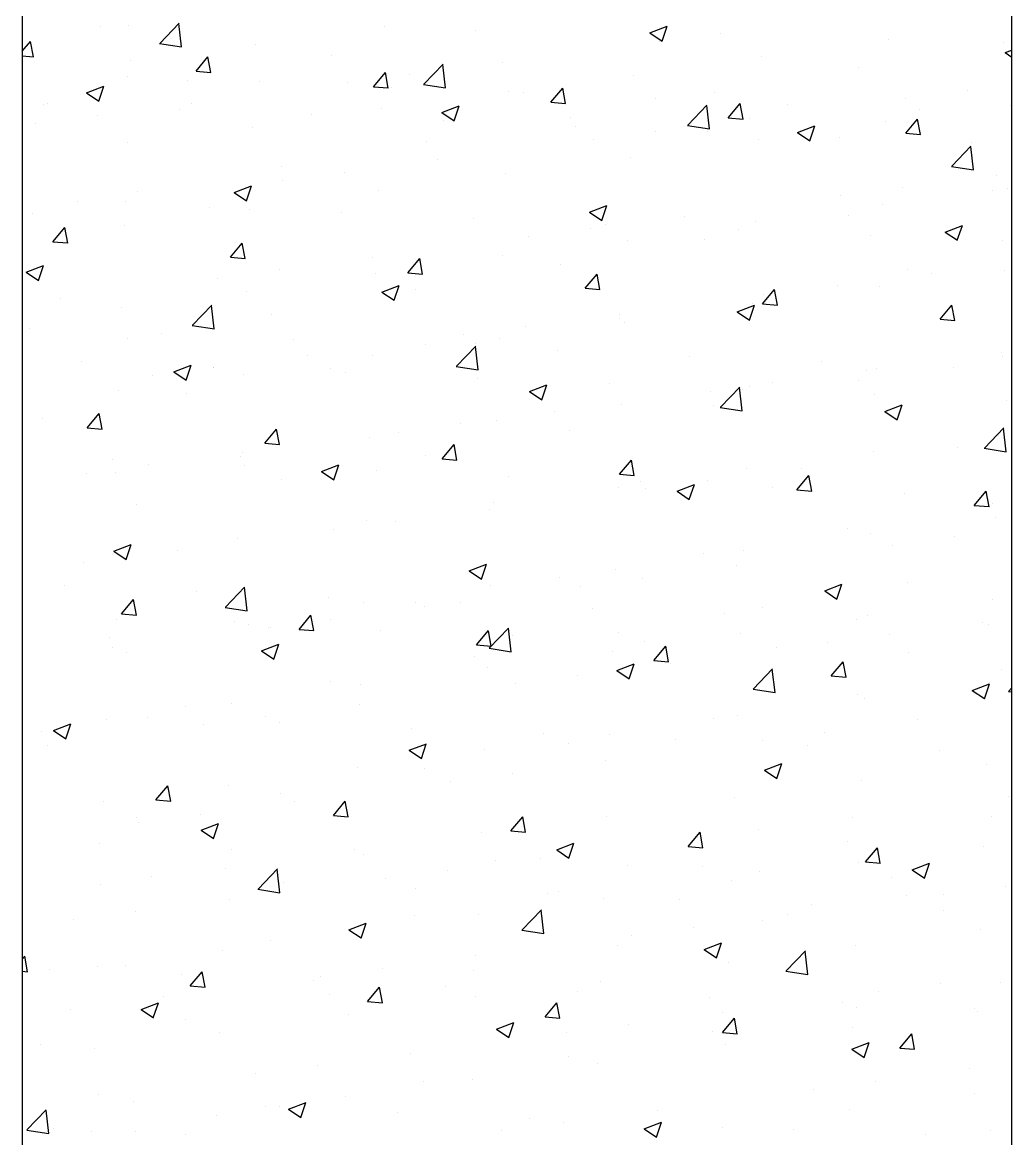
# Model space of a CAD drawing. Header units: millimetres. Extents: x 331487 to 517269, y 198509 to 399936.
# Drawn here: x 419945.7 to 420345.7, y 385836 to 386287.3 of the extents above; entities that cross this region are included whole.
import ezdxf

# ---------------------------------------------------------------- set-up
doc = ezdxf.new("R2010")
doc.units = ezdxf.units.MM
doc.header["$MEASUREMENT"] = 0
doc.layers.add('COLUMN', color=6, linetype='Continuous')

msp = doc.modelspace()

# ---------------------------------------------------------------- linework, layer by layer
at = {"layer": 'COLUMN'}
for p, q in [((419945.71, 399936.48), (419945.71, 381283.05)), ((420345.71, 381283.05), (420345.71, 399936.48))]:
    msp.add_line(p, q, dxfattribs=at)
at = {"layer": 'COLUMN', "color": 2, "linetype": 'Continuous'}
for p, q in [((419977.32, 386285.62), (419977.32, 386285.62)), ((419988.49, 386285.89), (419988.49, 386285.89)), ((420001.28, 386278.77), (420009.06, 386286.89)), ((420010.08, 386277.3), (420008.97, 386286.8)), ((420092.08, 386285.69), (420092.08, 386285.69)), ((420199.38, 386283.02), (420206.38, 386285.7)), ((420204.35, 386279.66), (420206.38, 386285.7)), ((420129.08, 386283.96), (420129.08, 386283.96)), ((420199.38, 386283.02), (420204.36, 386279.66)), ((420228.17, 386282.67), (420228.17, 386282.67)), ((419945.71, 386275.57), (419949.05, 386279.55)), ((419950.2, 386273.27), (419949.04, 386279.54)), ((420001.18, 386278.68), (420010.08, 386277.3)), ((420040.14, 386278.19), (420040.14, 386278.19)), ((420203.13, 386279.37), (420203.13, 386279.37)), ((420296, 386280.38), (420296, 386280.38)), ((420342.23, 386279), (420342.23, 386279)), ((420343.1, 386275.01), (420345.71, 386276.01)), ((419945.71, 386273.67), (419950.2, 386273.28)), ((419989.63, 386271.79), (419989.63, 386271.79)), ((420015.95, 386267.53), (420020.77, 386273.27)), ((420021.92, 386267), (420020.77, 386273.27)), ((420070.77, 386273.95), (420070.77, 386273.95)), ((420244.66, 386273.34), (420244.66, 386273.34)), ((420343.1, 386275.01), (420345.71, 386273.25)), ((420015.95, 386267.53), (420021.93, 386267)), ((420087.68, 386261.25), (420092.5, 386267)), ((420093.65, 386260.72), (420092.49, 386266.99)), ((420108, 386262.22), (420115.79, 386270.34)), ((420116.8, 386260.75), (420115.7, 386270.24)), ((420139.98, 386271.06), (420139.98, 386271.06)), ((420283.91, 386268.98), (420283.91, 386268.98)), ((419988.05, 386265.53), (419988.05, 386265.53)), ((420012.45, 386263.94), (420012.45, 386263.94)), ((420041.43, 386263.28), (420041.43, 386263.28)), ((420077.07, 386262.78), (420077.07, 386262.78)), ((420102.11, 386266.07), (420102.11, 386266.07)), ((420192.72, 386265.84), (420192.72, 386265.84)), ((419971.65, 386258.77), (419978.65, 386261.46)), ((419971.65, 386258.77), (419976.62, 386255.42)), ((419976.62, 386255.42), (419978.64, 386261.46)), ((420087.68, 386261.25), (420093.65, 386260.73)), ((420094.82, 386261.02), (420094.82, 386261.02)), ((420107.91, 386262.12), (420116.8, 386260.75)), ((420142.21, 386259.44), (420142.21, 386259.44)), ((420148.2, 386258.77), (420148.2, 386258.77)), ((420159.4, 386254.98), (420164.22, 386260.72)), ((420165.38, 386254.45), (420164.22, 386260.71)), ((420225.59, 386258.97), (420225.59, 386258.97)), ((420327.92, 386259.83), (420327.92, 386259.83)), ((419954.13, 386253.93), (419954.13, 386253.93)), ((419955.75, 386254.35), (419955.75, 386254.35)), ((420013.92, 386254.46), (420013.92, 386254.46)), ((420115.36, 386250.76), (420122.36, 386253.45)), ((420120.33, 386247.41), (420122.36, 386253.45)), ((420159.4, 386254.98), (420165.38, 386254.45)), ((420201.58, 386256.51), (420201.58, 386256.51)), ((420214.72, 386245.67), (420222.51, 386253.79)), ((420223.52, 386244.2), (420222.42, 386253.69)), ((420231.13, 386248.7), (420235.95, 386254.45)), ((420237.1, 386248.17), (420235.95, 386254.44)), ((420254.96, 386254.25), (420254.96, 386254.25)), ((420302.89, 386256.53), (420302.89, 386256.53)), ((420345.3, 386253.49), (420345.3, 386253.49)), ((419976.04, 386249.48), (419976.04, 386249.48)), ((420009.14, 386252.1), (420009.14, 386252.1)), ((420062.52, 386249.84), (420062.52, 386249.84)), ((420090.87, 386252.4), (420090.87, 386252.4)), ((420115.36, 386250.76), (420120.33, 386247.41)), ((420167.28, 386248.96), (420167.28, 386248.96)), ((420308.35, 386252), (420308.35, 386252)), ((419951.01, 386246.18), (419951.01, 386246.18)), ((420038.93, 386244.9), (420038.93, 386244.9)), ((420115.9, 386247.59), (420115.9, 386247.59)), ((420169.28, 386245.33), (420169.28, 386245.33)), ((420214.63, 386245.57), (420223.53, 386244.19)), ((420231.13, 386248.7), (420237.11, 386248.18)), ((420239.73, 386248.22), (420239.73, 386248.22)), ((420259.07, 386242.75), (420266.08, 386245.44)), ((420264.04, 386239.4), (420266.07, 386245.44)), ((420294.79, 386247.09), (420294.79, 386247.09)), ((420302.86, 386242.43), (420307.68, 386248.17)), ((420308.83, 386241.9), (420307.67, 386248.16)), ((420176.83, 386239.93), (420176.83, 386239.93)), ((420201.86, 386243.23), (420201.86, 386243.23)), ((420222.67, 386243.08), (420222.67, 386243.08)), ((420243.44, 386240.05), (420243.44, 386240.05)), ((420259.07, 386242.75), (420264.05, 386239.4)), ((420276.05, 386240.82), (420276.05, 386240.82)), ((420302.86, 386242.43), (420308.83, 386241.9)), ((419988.42, 386238.5), (419988.42, 386238.5)), ((420108.96, 386238.95), (420108.96, 386238.95)), ((420321.45, 386229.12), (420329.24, 386237.23)), ((420330.25, 386227.64), (420329.14, 386237.14)), ((420329.43, 386238.57), (420329.43, 386238.57)), ((420113.67, 386231.62), (420113.67, 386231.62)), ((420191.51, 386232.55), (420191.51, 386232.55)), ((420050.64, 386228.94), (420050.64, 386228.94)), ((420075.8, 386226.63), (420075.8, 386226.63)), ((420321.36, 386229.02), (420330.25, 386227.64)), ((420050.77, 386223.34), (420050.77, 386223.34)), ((420141, 386226.15), (420141, 386226.15)), ((420339.49, 386225.37), (420339.49, 386225.37)), ((419992.32, 386218.93), (419992.32, 386218.93)), ((420031.34, 386218.51), (420038.34, 386221.2)), ((420031.34, 386218.51), (420036.31, 386215.15)), ((420036.31, 386215.15), (420038.34, 386221.2)), ((420089.65, 386219.11), (420089.65, 386219.11)), ((420301.62, 386220.38), (420301.62, 386220.38)), ((420338.1, 386219.33), (420338.1, 386219.33)), ((420344.08, 386220.2), (420344.08, 386220.2)), ((419968.16, 386214.7), (419968.16, 386214.7)), ((419987.61, 386215.02), (419987.61, 386215.02)), ((420175.05, 386210.5), (420182.05, 386213.19)), ((420180.02, 386207.14), (420182.05, 386213.19)), ((420276.58, 386217.09), (420276.58, 386217.09)), ((420293.57, 386213.8), (420293.57, 386213.8)), ((419949.74, 386210.04), (419949.74, 386210.04)), ((420021.54, 386212.45), (420021.54, 386212.45)), ((420037.71, 386211.61), (420037.71, 386211.61)), ((420074.92, 386210.19), (420074.92, 386210.19)), ((420175.05, 386210.5), (420180.03, 386207.15)), ((420213.43, 386208.77), (420213.43, 386208.77)), ((420279.78, 386209.32), (420279.78, 386209.32)), ((419958.1, 386198.58), (419962.92, 386204.33)), ((419964.07, 386198.05), (419962.92, 386204.32)), ((419987.2, 386205.21), (419987.2, 386205.21)), ((420128.3, 386207.93), (420128.3, 386207.93)), ((420175.55, 386203.79), (420175.55, 386203.79)), ((420181.69, 386205.68), (420181.69, 386205.68)), ((420242.23, 386206.76), (420242.23, 386206.76)), ((420318.76, 386202.49), (420325.77, 386205.18)), ((420323.73, 386199.14), (420325.76, 386205.18)), ((420150.52, 386200.49), (420150.52, 386200.49)), ((420221.47, 386199.31), (420221.47, 386199.31)), ((420235.07, 386203.42), (420235.07, 386203.42)), ((420288.45, 386201.17), (420288.45, 386201.17)), ((420318.76, 386202.49), (420323.74, 386199.14)), ((419958.1, 386198.58), (419964.08, 386198.06)), ((420029.83, 386192.31), (420034.65, 386198.05)), ((420035.8, 386191.78), (420034.64, 386198.05)), ((420190.29, 386199.26), (420190.29, 386199.26)), ((420341.83, 386198.91), (420341.83, 386198.91)), ((420029.83, 386192.31), (420035.8, 386191.79)), ((420087.37, 386192.18), (420087.37, 386192.18)), ((420101.55, 386186.03), (420106.37, 386191.78)), ((420107.53, 386185.5), (420106.37, 386191.77)), ((420139.78, 386192.86), (420139.78, 386192.86)), ((419947.32, 386186.26), (419954.32, 386188.94)), ((419947.32, 386186.26), (419952.29, 386182.9)), ((419952.29, 386182.9), (419954.31, 386188.94)), ((420049.49, 386187.19), (420049.49, 386187.19)), ((420088.44, 386185.82), (420088.44, 386185.82)), ((420101.55, 386186.03), (420107.53, 386185.51)), ((420163.15, 386189.3), (420163.15, 386189.3)), ((420303.75, 386187.36), (420303.75, 386187.36)), ((420313.18, 386185.93), (420313.18, 386185.93)), ((420342.87, 386186.91), (420342.87, 386186.91)), ((420024.46, 386183.9), (420024.46, 386183.9)), ((420173.28, 386179.76), (420178.1, 386185.5)), ((420179.25, 386179.23), (420178.1, 386185.5)), ((420036.5, 386178.32), (420036.5, 386178.32)), ((420091.03, 386178.25), (420098.03, 386180.94)), ((420091.03, 386178.25), (420096, 386174.89)), ((420096, 386174.89), (420098.03, 386180.93)), ((420104.83, 386179.29), (420104.83, 386179.29)), ((420173.28, 386179.76), (420179.26, 386179.23)), ((420245, 386173.48), (420249.83, 386179.23)), ((420245.43, 386177.35), (420245.43, 386177.35)), ((420250.98, 386172.95), (420249.82, 386179.22)), ((420250.28, 386177.65), (420250.28, 386177.65)), ((420275.31, 386180.94), (420275.31, 386180.94)), ((420292.36, 386180.51), (420292.36, 386180.51)), ((419961.3, 386175.58), (419961.3, 386175.58)), ((420014.53, 386164.81), (420022.32, 386172.93)), ((420023.33, 386163.34), (420022.23, 386172.83)), ((420234.74, 386170.24), (420241.74, 386172.93)), ((420239.71, 386166.88), (420241.74, 386172.93)), ((420241.01, 386173.47), (420241.01, 386173.47)), ((420245, 386173.48), (420250.98, 386172.96)), ((420316.73, 386167.21), (420321.55, 386172.95)), ((420322.7, 386166.68), (420321.55, 386172.94)), ((419985.99, 386171.92), (419985.99, 386171.92)), ((420046.51, 386169.28), (420046.51, 386169.28)), ((420187.12, 386169.33), (420187.12, 386169.33)), ((420234.74, 386170.24), (420239.72, 386166.88)), ((419948.68, 386163.6), (419948.68, 386163.6)), ((420014.44, 386164.71), (420023.34, 386163.33)), ((420149.25, 386164.35), (420149.25, 386164.35)), ((420187.11, 386167.34), (420187.11, 386167.34)), ((420189.07, 386165.97), (420189.07, 386165.97)), ((420316.73, 386167.21), (420322.71, 386166.68)), ((419988.19, 386159.27), (419988.19, 386159.27)), ((420002.07, 386161.35), (420002.07, 386161.35)), ((420055.45, 386159.09), (420055.45, 386159.09)), ((420124.21, 386161.05), (420124.21, 386161.05)), ((420138.56, 386159.57), (420138.56, 386159.57)), ((420108.83, 386156.83), (420108.83, 386156.83)), ((420121.26, 386148.26), (420129.05, 386156.37)), ((420128.79, 386157.33), (420128.79, 386157.33)), ((420130.06, 386146.78), (420128.95, 386156.28)), ((420162.21, 386154.58), (420162.21, 386154.58)), ((419969.77, 386150.17), (419969.77, 386150.17)), ((420061.06, 386152.74), (420061.06, 386152.74)), ((420087.22, 386152.53), (420087.22, 386152.53)), ((420215.59, 386152.32), (420215.59, 386152.32)), ((420268.98, 386150.07), (420268.98, 386150.07)), ((420341.65, 386153.62), (420341.65, 386153.62)), ((420341.94, 386152.37), (420341.94, 386152.37)), ((420007.01, 386146), (420014.01, 386148.68)), ((420007.01, 386146), (420011.98, 386142.64)), ((420011.98, 386142.64), (420014, 386148.68)), ((420023.15, 386147.91), (420023.15, 386147.91)), ((420023.19, 386147.75), (420023.19, 386147.75)), ((420070.47, 386147.32), (420070.47, 386147.32)), ((420076.53, 386145.66), (420076.53, 386145.66)), ((420121.17, 386148.16), (420130.06, 386146.78)), ((420286.88, 386146.49), (420286.88, 386146.49)), ((420291.14, 386147.22), (420291.14, 386147.22)), ((420322.36, 386147.81), (420322.36, 386147.81)), ((419998.15, 386144.45), (419998.15, 386144.45)), ((420035.28, 386145.03), (420035.28, 386145.03)), ((420129.91, 386143.4), (420129.91, 386143.4)), ((420150.72, 386137.99), (420157.72, 386140.67)), ((420155.69, 386134.63), (420157.72, 386140.67)), ((420183.3, 386141.15), (420183.3, 386141.15)), ((420249, 386141.5), (420249, 386141.5)), ((420283.62, 386142.36), (420283.62, 386142.36)), ((419984.77, 386138.63), (419984.77, 386138.63)), ((420012.15, 386137.31), (420012.15, 386137.31)), ((420150.72, 386137.99), (420155.69, 386134.63)), ((420223.97, 386138.21), (420223.97, 386138.21)), ((420227.98, 386131.71), (420235.77, 386139.82)), ((420236.78, 386130.23), (420235.68, 386139.73)), ((420236.68, 386138.89), (420236.68, 386138.89)), ((420239.8, 386140.18), (420239.8, 386140.18)), ((420290.06, 386136.64), (420290.06, 386136.64)), ((420187.86, 386132.68), (420187.86, 386132.68)), ((420225.3, 386132.34), (420225.3, 386132.34)), ((420227.89, 386131.61), (420236.78, 386130.23)), ((420294.43, 386129.98), (420301.43, 386132.67)), ((420299.4, 386126.62), (420301.43, 386132.66)), ((420343.44, 386134.38), (420343.44, 386134.38)), ((419953.83, 386127.3), (419953.83, 386127.3)), ((419971.98, 386123.36), (419976.8, 386129.11)), ((419977.95, 386122.83), (419976.79, 386129.1)), ((420160.81, 386129.89), (420160.81, 386129.89)), ((420294.43, 386129.98), (420299.41, 386126.62)), ((419971.98, 386123.36), (419977.95, 386122.84)), ((420043.7, 386117.09), (420048.52, 386122.83)), ((420049.68, 386116.56), (420048.52, 386122.83)), ((420122.94, 386124.91), (420122.94, 386124.91)), ((420137.35, 386126.28), (420137.35, 386126.28)), ((420334.71, 386115.15), (420342.49, 386123.27)), ((420343.51, 386113.68), (420342.4, 386123.18)), ((420086, 386119.24), (420086, 386119.24)), ((420097.91, 386121.61), (420097.91, 386121.61)), ((420166.98, 386122.33), (420166.98, 386122.33)), ((420340.43, 386120.33), (420340.43, 386120.33)), ((420043.7, 386117.09), (420049.68, 386116.57)), ((420115.43, 386110.81), (420120.25, 386116.56)), ((420121.4, 386110.28), (420120.25, 386116.55)), ((420289.92, 386113.93), (420289.92, 386113.93)), ((420323.72, 386115.36), (420323.72, 386115.36)), ((420334.61, 386115.06), (420343.51, 386113.68)), ((419982.17, 386110.51), (419982.17, 386110.51)), ((420034.06, 386111.74), (420034.06, 386111.74)), ((420034.75, 386113.3), (420034.75, 386113.3)), ((420108.66, 386112.32), (420108.66, 386112.32)), ((420115.43, 386110.81), (420121.4, 386110.29)), ((420187.15, 386104.54), (420191.97, 386110.28)), ((420193.13, 386104.01), (420191.97, 386110.28)), ((419971.84, 386105.01), (419971.84, 386105.01)), ((419983.55, 386105.34), (419983.55, 386105.34)), ((419996.88, 386108.31), (419996.88, 386108.31)), ((420035.55, 386108.26), (420035.55, 386108.26)), ((420066.7, 386105.73), (420073.7, 386108.42)), ((420066.7, 386105.73), (420071.67, 386102.38)), ((420071.67, 386102.38), (420073.69, 386108.42)), ((420088.93, 386106), (420088.93, 386106)), ((420187.15, 386104.54), (420193.13, 386104.02)), ((420238.58, 386106.89), (420238.58, 386106.89)), ((420260.57, 386107.05), (420260.57, 386107.05)), ((420050.34, 386102.31), (420050.34, 386102.31)), ((420142.32, 386103.75), (420142.32, 386103.75)), ((420195.7, 386101.49), (420195.7, 386101.49)), ((420210.41, 386097.72), (420217.41, 386100.41)), ((420215.38, 386094.37), (420217.41, 386100.41)), ((420222.7, 386102.06), (420222.7, 386102.06)), ((420258.88, 386098.26), (420263.7, 386104.01)), ((420264.85, 386097.73), (420263.7, 386104)), ((420186.64, 386099.39), (420186.64, 386099.39)), ((420197.66, 386098.76), (420197.66, 386098.76)), ((420210.41, 386097.72), (420215.38, 386094.37)), ((420249.08, 386099.24), (420249.08, 386099.24)), ((420258.88, 386098.26), (420264.86, 386097.74)), ((420302.46, 386096.98), (420302.46, 386096.98)), ((420330.61, 386091.99), (420335.43, 386097.73)), ((420336.58, 386091.46), (420335.42, 386097.73)), ((419992.02, 386092.3), (419992.02, 386092.3)), ((420136.13, 386092.99), (420136.13, 386092.99)), ((420330.61, 386091.99), (420336.58, 386091.47)), ((420337.81, 386092.7), (420337.81, 386092.7)), ((420134.51, 386090.45), (420134.51, 386090.45)), ((420339.22, 386087.04), (420339.22, 386087.04)), ((420071.6, 386082.17), (420071.6, 386082.17)), ((420084.79, 386085.95), (420084.79, 386085.95)), ((420096.63, 386085.46), (420096.63, 386085.46)), ((420279.49, 386082.69), (420279.49, 386082.69)), ((420032.85, 386078.45), (420032.85, 386078.45)), ((420288.71, 386080.64), (420288.71, 386080.64)), ((420322.45, 386079.22), (420322.45, 386079.22)), ((419982.68, 386073.48), (419989.68, 386076.17)), ((419982.68, 386073.48), (419987.65, 386070.12)), ((419987.64, 386070.12), (419989.67, 386076.17)), ((420008.44, 386073.85), (420008.44, 386073.85)), ((420237.36, 386073.6), (420237.36, 386073.6)), ((420297.42, 386075.92), (420297.42, 386075.92)), ((419970.57, 386068.87), (419970.57, 386068.87)), ((419982.34, 386072.05), (419982.34, 386072.05)), ((420221.17, 386072.68), (420221.17, 386072.68)), ((420126.39, 386065.47), (420133.39, 386068.16)), ((420126.39, 386065.47), (420131.36, 386062.12)), ((420131.36, 386062.11), (420133.39, 386068.16)), ((420185.43, 386066.1), (420185.43, 386066.1)), ((420234.26, 386067.61), (420234.26, 386067.61)), ((419962.7, 386059.42), (419962.7, 386059.42)), ((420134.92, 386059.7), (420134.92, 386059.7)), ((420162.85, 386062.67), (420162.85, 386062.67)), ((420196.39, 386062.62), (420196.39, 386062.62)), ((420270.1, 386057.46), (420277.1, 386060.15)), ((420275.07, 386054.11), (420277.1, 386060.15)), ((420303.45, 386060.73), (420303.45, 386060.73)), ((420016.08, 386057.16), (420016.08, 386057.16)), ((420027.79, 386050.85), (420035.58, 386058.96)), ((420036.59, 386049.37), (420035.49, 386058.87)), ((420069.46, 386054.9), (420069.46, 386054.9)), ((420171.35, 386059.32), (420171.35, 386059.32)), ((420270.1, 386057.46), (420275.08, 386054.11)), ((419985.85, 386048.15), (419990.67, 386053.89)), ((419991.82, 386047.61), (419990.67, 386053.88)), ((420027.7, 386050.75), (420036.59, 386049.37)), ((420083.57, 386052.66), (420083.57, 386052.66)), ((420104.53, 386052.66), (420104.53, 386052.66)), ((420108.2, 386051.01), (420108.2, 386051.01)), ((420122.84, 386052.65), (420122.84, 386052.65)), ((420176.23, 386050.39), (420176.23, 386050.39)), ((420245.13, 386050.72), (420245.13, 386050.72)), ((420338, 386053.76), (420338, 386053.76)), ((419983.78, 386045.98), (419983.78, 386045.98)), ((419985.85, 386048.15), (419991.83, 386047.62)), ((420057.58, 386041.87), (420062.4, 386047.62)), ((420063.55, 386041.34), (420062.39, 386047.61)), ((420070.33, 386046.02), (420070.33, 386046.02)), ((420229.61, 386048.14), (420229.61, 386048.14)), ((420282.99, 386045.88), (420282.99, 386045.88)), ((420287.49, 386047.35), (420287.49, 386047.35)), ((420031.63, 386045.16), (420031.63, 386045.16)), ((420037.16, 386043.73), (420037.16, 386043.73)), ((420045.29, 386042.73), (420045.29, 386042.73)), ((420046.21, 386042.65), (420046.21, 386042.65)), ((420057.58, 386041.87), (420063.55, 386041.35)), ((420090.55, 386041.47), (420090.55, 386041.47)), ((420129.3, 386035.59), (420134.12, 386041.34)), ((420135.28, 386035.06), (420134.12, 386041.33)), ((420134.52, 386034.29), (420142.3, 386042.41)), ((420143.32, 386032.82), (420142.21, 386042.32)), ((420334.02, 386044.76), (420334.02, 386044.76)), ((420336.37, 386043.63), (420336.37, 386043.63)), ((419981.12, 386038.76), (419981.12, 386038.76)), ((420143.93, 386039.22), (420143.93, 386039.22)), ((420186.81, 386040.71), (420186.81, 386040.71)), ((420197.31, 386036.96), (420197.31, 386036.96)), ((420236.15, 386040.31), (420236.15, 386040.31)), ((420296.14, 386039.77), (420296.14, 386039.77)), ((419982.14, 386034.41), (419982.14, 386034.41)), ((419987.9, 386032.64), (419987.9, 386032.64)), ((420042.37, 386033.22), (420049.37, 386035.91)), ((420042.37, 386033.22), (420047.34, 386029.86)), ((420047.34, 386029.86), (420049.36, 386035.9)), ((420129.3, 386035.59), (420135.28, 386035.07)), ((420134.42, 386034.2), (420143.32, 386032.82)), ((420184.21, 386032.81), (420184.21, 386032.81)), ((420201.03, 386029.32), (420205.85, 386035.06)), ((420207, 386028.79), (420205.85, 386035.06)), ((420250.69, 386034.71), (420250.69, 386034.71)), ((420271.11, 386036.48), (420271.11, 386036.48)), ((420304.08, 386032.45), (420304.08, 386032.45)), ((420128.49, 386030.7), (420128.49, 386030.7)), ((420186.08, 386025.21), (420193.08, 386027.9)), ((420191.05, 386021.85), (420193.08, 386027.9)), ((420201.03, 386029.32), (420207.01, 386028.8)), ((420207.95, 386028.16), (420207.95, 386028.16)), ((420272.75, 386023.04), (420277.58, 386028.79)), ((420278.73, 386022.51), (420277.57, 386028.78)), ((420133.7, 386026.41), (420133.7, 386026.41)), ((420186.08, 386025.21), (420191.05, 386021.85)), ((420241.24, 386017.74), (420249.03, 386025.86)), ((420250.04, 386016.27), (420248.94, 386025.76)), ((420341.64, 386025.74), (420341.64, 386025.74)), ((420070.18, 386020.69), (420070.18, 386020.69)), ((420082.36, 386019.37), (420082.36, 386019.37)), ((420145.05, 386019.88), (420145.05, 386019.88)), ((420170.08, 386023.18), (420170.08, 386023.18)), ((420272.75, 386023.04), (420278.73, 386022.52)), ((420329.79, 386017.2), (420336.79, 386019.89)), ((420334.76, 386013.84), (420336.79, 386019.89)), ((420336.79, 386020.47), (420336.79, 386020.47)), ((420241.15, 386017.64), (420250.04, 386016.27)), ((420283.32, 386015.73), (420283.32, 386015.73)), ((420329.79, 386017.2), (420334.77, 386013.85)), ((420344.48, 386016.77), (420345.71, 386018.23)), ((420344.48, 386016.77), (420345.71, 386016.66)), ((420011.86, 386010.68), (420011.86, 386010.68)), ((420030.42, 386011.87), (420030.42, 386011.87)), ((420081.89, 386011.57), (420081.89, 386011.57)), ((420286.28, 386014.06), (420286.28, 386014.06)), ((419979.91, 386005.47), (419979.91, 386005.47)), ((419996.18, 386006.33), (419996.18, 386006.33)), ((420044.02, 386006.58), (420044.02, 386006.58)), ((420225, 386005.72), (420225, 386005.72)), ((420234.93, 386007.02), (420234.93, 386007.02)), ((420307.71, 386005.32), (420307.71, 386005.32)), ((419958.34, 386000.97), (419965.35, 386003.65)), ((419958.34, 386000.97), (419963.32, 385997.61)), ((419963.31, 385997.61), (419965.34, 386003.65)), ((420018.99, 386003.29), (420018.99, 386003.29)), ((420049.57, 386004.07), (420049.57, 386004.07)), ((420102.95, 386001.82), (420102.95, 386001.82)), ((419953.54, 386000.67), (419953.54, 386000.67)), ((420156.33, 385999.56), (420156.33, 385999.56)), ((420182.99, 385999.53), (420182.99, 385999.53)), ((420209.71, 385997.31), (420209.71, 385997.31)), ((420244.8, 385997.04), (420244.8, 385997.04)), ((420269.84, 386000.33), (420269.84, 386000.33)), ((419955.83, 385994.97), (419955.83, 385994.97)), ((420102.06, 385992.96), (420109.06, 385995.64)), ((420102.06, 385992.96), (420107.03, 385989.6)), ((420107.03, 385989.6), (420109.05, 385995.64)), ((420132.48, 385993.12), (420132.48, 385993.12)), ((420166.69, 385995.71), (420166.69, 385995.71)), ((420263.1, 385995.05), (420263.1, 385995.05)), ((420316.48, 385992.8), (420316.48, 385992.8)), ((420181.65, 385988.72), (420181.65, 385988.72)), ((420245.77, 385984.95), (420252.77, 385987.64)), ((420250.74, 385981.59), (420252.77, 385987.63)), ((420335.57, 385987.18), (420335.57, 385987.18)), ((420081.14, 385986.08), (420081.14, 385986.08)), ((420108.37, 385985.69), (420108.37, 385985.69)), ((420143.77, 385983.74), (420143.77, 385983.74)), ((420245.77, 385984.95), (420250.74, 385981.59)), ((419999.73, 385972.93), (420004.55, 385978.67)), ((420005.7, 385972.4), (420004.54, 385978.66)), ((420029.2, 385978.58), (420029.2, 385978.58)), ((420118.74, 385980.44), (420118.74, 385980.44)), ((420285.06, 385980.77), (420285.06, 385980.77)), ((420050.05, 385975.68), (420050.05, 385975.68)), ((420233.72, 385973.73), (420233.72, 385973.73)), ((420344.56, 385974.19), (420344.56, 385974.19)), ((419978.69, 385972.18), (419978.69, 385972.18)), ((419999.73, 385972.93), (420005.7, 385972.4)), ((420055.59, 385972.13), (420055.59, 385972.13)), ((420071.45, 385966.65), (420076.27, 385972.4)), ((420077.43, 385966.12), (420076.27, 385972.39)), ((419991.73, 385965.67), (419991.73, 385965.67)), ((420017.71, 385967.14), (420017.71, 385967.14)), ((420071.45, 385966.65), (420077.43, 385966.13)), ((420143.18, 385960.38), (420148, 385966.12)), ((420149.15, 385959.84), (420148, 385966.11)), ((420181.78, 385966.24), (420181.78, 385966.24)), ((420281.4, 385965.88), (420281.4, 385965.88)), ((420337.51, 385966.07), (420337.51, 385966.07)), ((419992.68, 385963.84), (419992.68, 385963.84)), ((420018.03, 385960.7), (420025.04, 385963.39)), ((420018.03, 385960.7), (420023.01, 385957.35)), ((420023, 385957.35), (420025.03, 385963.39)), ((420143.18, 385960.38), (420149.16, 385959.85)), ((420243.53, 385960.89), (420243.53, 385960.89)), ((420131.27, 385959.83), (420131.27, 385959.83)), ((420214.9, 385954.1), (420219.72, 385959.85)), ((420218.5, 385957.6), (420218.5, 385957.6)), ((420220.88, 385953.57), (420219.72, 385959.84)), ((420279.19, 385956.06), (420279.19, 385956.06)), ((419976.71, 385955.23), (419976.71, 385955.23)), ((420030.09, 385952.97), (420030.09, 385952.97)), ((420079.92, 385952.79), (420079.92, 385952.79)), ((420161.75, 385952.69), (420168.75, 385955.38)), ((420161.75, 385952.69), (420166.72, 385949.34)), ((420166.72, 385949.34), (420168.74, 385955.38)), ((420214.9, 385954.1), (420220.88, 385953.58)), ((420286.63, 385947.82), (420291.45, 385953.57)), ((420292.6, 385947.29), (420291.45, 385953.56)), ((420334.35, 385953.89), (420334.35, 385953.89)), ((420083.47, 385950.72), (420083.47, 385950.72)), ((420136.86, 385948.46), (420136.86, 385948.46)), ((420155.34, 385949.28), (420155.34, 385949.28)), ((420283.84, 385947.49), (420283.84, 385947.49)), ((420286.63, 385947.83), (420292.61, 385947.3)), ((420305.46, 385944.69), (420312.46, 385947.37)), ((420310.43, 385941.33), (420312.46, 385947.37)), ((420027.98, 385945.3), (420027.98, 385945.3)), ((420041.05, 385936.88), (420048.84, 385945)), ((420049.85, 385935.41), (420048.75, 385944.9)), ((420117.47, 385944.3), (420117.47, 385944.3)), ((420190.24, 385946.21), (420190.24, 385946.21)), ((420220.88, 385946.05), (420220.88, 385946.05)), ((420243.62, 385943.95), (420243.62, 385943.95)), ((420305.46, 385944.69), (420310.43, 385941.33)), ((419977.47, 385938.89), (419977.47, 385938.89)), ((419997.8, 385941.8), (419997.8, 385941.8)), ((420051.18, 385939.54), (420051.18, 385939.54)), ((420092.43, 385941), (420092.43, 385941)), ((420232.5, 385940.44), (420232.5, 385940.44)), ((420297, 385941.7), (420297, 385941.7)), ((420343.29, 385938.05), (420343.29, 385938.05)), ((420040.96, 385936.79), (420049.85, 385935.41)), ((420104.56, 385937.29), (420104.56, 385937.29)), ((420157.94, 385935.03), (420157.94, 385935.03)), ((420162.56, 385936.04), (420162.56, 385936.04)), ((420303.16, 385934.1), (420303.16, 385934.1)), ((420318.25, 385934.75), (420318.25, 385934.75)), ((420029.28, 385932.69), (420029.28, 385932.69)), ((420180.56, 385932.95), (420180.56, 385932.95)), ((420211.32, 385932.77), (420211.32, 385932.77)), ((420264.71, 385930.52), (420264.71, 385930.52)), ((419966.37, 385924.4), (419966.37, 385924.4)), ((419991.41, 385927.7), (419991.41, 385927.7)), ((420104.24, 385926.03), (420104.24, 385926.03)), ((420130.05, 385926.54), (420130.05, 385926.54)), ((420147.77, 385920.33), (420155.56, 385928.45)), ((420156.57, 385918.86), (420155.47, 385928.35)), ((420244.84, 385924.09), (420244.84, 385924.09)), ((420255.1, 385926.44), (420255.1, 385926.44)), ((420318.09, 385928.26), (420318.09, 385928.26)), ((420077.72, 385920.44), (420084.73, 385923.13)), ((420077.73, 385920.44), (420082.7, 385917.09)), ((420078.71, 385919.5), (420078.71, 385919.5)), ((420082.69, 385917.08), (420084.72, 385923.13)), ((420147.68, 385920.23), (420156.58, 385918.85)), ((420217.22, 385921.45), (420217.22, 385921.45)), ((420333.14, 385920.6), (420333.14, 385920.6)), ((420045.92, 385916.02), (420045.92, 385916.02)), ((420192.19, 385918.16), (420192.19, 385918.16)), ((420221.44, 385912.43), (420228.44, 385915.12)), ((420226.41, 385909.08), (420228.43, 385915.12)), ((420026.77, 385912.01), (420026.77, 385912.01)), ((420186.52, 385914.08), (420186.52, 385914.08)), ((420221.44, 385912.43), (420226.41, 385909.08)), ((420254.5, 385903.78), (420262.29, 385911.9)), ((420263.3, 385902.3), (420262.19, 385911.8)), ((420282.63, 385914.2), (420282.63, 385914.2)), ((419945.71, 385908.55), (419946.7, 385909.73)), ((419947.85, 385903.45), (419946.69, 385909.72)), ((419987.6, 385906.01), (419987.6, 385906.01)), ((420129.03, 385909.84), (420129.03, 385909.84)), ((420231.28, 385907.15), (420231.28, 385907.15)), ((419945.71, 385903.65), (419947.85, 385903.46)), ((419956.82, 385904.4), (419956.82, 385904.4)), ((419976.26, 385905.6), (419976.26, 385905.6)), ((420010.2, 385902.14), (420010.2, 385902.14)), ((420013.6, 385897.71), (420018.42, 385903.45)), ((420019.57, 385897.18), (420018.42, 385903.44)), ((420066.13, 385901.56), (420066.13, 385901.56)), ((420091.16, 385904.85), (420091.16, 385904.85)), ((420128.2, 385904.07), (420128.2, 385904.07)), ((420254.41, 385903.68), (420263.3, 385902.3)), ((420013.6, 385897.71), (420019.58, 385897.18)), ((420063.58, 385899.89), (420063.58, 385899.89)), ((420085.33, 385891.43), (420090.15, 385897.18)), ((420091.3, 385890.9), (420090.14, 385897.17)), ((420116.96, 385897.63), (420116.96, 385897.63)), ((420179.35, 385899.66), (420179.35, 385899.66)), ((420316.98, 385898.61), (420316.98, 385898.61)), ((420341.35, 385899.11), (420341.35, 385899.11)), ((420002.97, 385893.24), (420002.97, 385893.24)), ((420069.88, 385894.06), (420069.88, 385894.06)), ((420128.84, 385893.26), (420128.84, 385893.26)), ((420170.34, 385895.38), (420170.34, 385895.38)), ((420223.73, 385893.12), (420223.73, 385893.12)), ((420291.94, 385895.31), (420291.94, 385895.31)), ((419965.1, 385888.26), (419965.1, 385888.26)), ((419993.7, 385888.19), (420000.7, 385890.88)), ((419993.7, 385888.19), (419998.68, 385884.83)), ((419998.67, 385884.83), (420000.7, 385890.87)), ((420085.33, 385891.43), (420091.3, 385890.91)), ((420157.05, 385885.16), (420161.87, 385890.9)), ((420163.03, 385884.63), (420161.87, 385890.89)), ((420277.11, 385890.87), (420277.11, 385890.87)), ((420283.03, 385889.1), (420283.03, 385889.1)), ((420330.49, 385888.61), (420330.49, 385888.61)), ((420011.56, 385884.05), (420011.56, 385884.05)), ((420077.49, 385886.21), (420077.49, 385886.21)), ((420157.05, 385885.16), (420163.03, 385884.63)), ((420228.78, 385878.88), (420233.6, 385884.63)), ((420228.79, 385887), (420228.79, 385887)), ((420234.75, 385878.35), (420233.6, 385884.62)), ((420331.92, 385887.31), (420331.92, 385887.31)), ((420137.42, 385880.18), (420144.42, 385882.87)), ((420137.42, 385880.18), (420142.39, 385876.82)), ((420142.39, 385876.82), (420144.41, 385882.87)), ((420190.92, 385882.01), (420190.92, 385882.01)), ((420224.71, 385879.09), (420224.71, 385879.09)), ((420228.78, 385878.88), (420234.76, 385878.36)), ((420281.41, 385880.91), (420281.41, 385880.91)), ((420025.55, 385878.72), (420025.55, 385878.72)), ((420165.88, 385878.71), (420165.88, 385878.71)), ((420281.13, 385872.17), (420288.13, 385874.86)), ((420286.1, 385868.81), (420288.13, 385874.86)), ((420300.5, 385872.61), (420305.33, 385878.35)), ((420306.48, 385872.08), (420305.32, 385878.34)), ((419953.24, 385874.04), (419953.24, 385874.04)), ((419975.04, 385872.31), (419975.04, 385872.31)), ((420102.73, 385870.4), (420102.73, 385870.4)), ((420230.07, 385873.87), (420230.07, 385873.87)), ((420281.13, 385872.17), (420286.1, 385868.82)), ((420300.51, 385872.61), (420306.48, 385872.08)), ((420064.85, 385865.41), (420064.85, 385865.41)), ((420166.39, 385869.08), (420166.39, 385869.08)), ((420178.13, 385866.37), (420178.13, 385866.37)), ((420039.82, 385862.12), (420039.82, 385862.12)), ((420328.54, 385864.15), (420328.54, 385864.15)), ((420108.07, 385859.07), (420108.07, 385859.07)), ((420127.62, 385859.97), (420127.62, 385859.97)), ((420290.67, 385859.17), (420290.67, 385859.17)), ((419976.66, 385853.8), (419976.66, 385853.8)), ((420076.28, 385852.93), (420076.28, 385852.93)), ((420265.64, 385855.87), (420265.64, 385855.87)), ((420330.71, 385854.02), (420330.71, 385854.02)), ((419947.58, 385839.47), (419955.37, 385847.59)), ((419956.38, 385838), (419955.28, 385847.49)), ((419990.72, 385851.04), (419990.72, 385851.04)), ((420044.11, 385848.79), (420044.11, 385848.79)), ((420049.75, 385849.06), (420049.75, 385849.06)), ((420053.39, 385847.93), (420060.4, 385850.61)), ((420053.39, 385847.93), (420058.37, 385844.57)), ((420058.36, 385844.57), (420060.39, 385850.61)), ((420202.48, 385847.55), (420202.48, 385847.55)), ((420280.2, 385847.62), (420280.2, 385847.62)), ((420024.34, 385845.43), (420024.34, 385845.43)), ((420097.49, 385846.53), (420097.49, 385846.53)), ((420150.87, 385844.28), (420150.87, 385844.28)), ((419947.49, 385839.37), (419956.38, 385837.99)), ((419958.43, 385839.87), (419958.43, 385839.87)), ((419973.83, 385839.03), (419973.83, 385839.03)), ((419991.43, 385839.04), (419991.43, 385839.04)), ((420139.58, 385839.27), (420139.58, 385839.27)), ((420164.61, 385842.57), (420164.61, 385842.57)), ((420197.11, 385839.92), (420204.11, 385842.61)), ((420197.11, 385839.92), (420202.08, 385836.56)), ((420202.08, 385836.56), (420204.1, 385842.6)), ((420204.25, 385842.02), (420204.25, 385842.02)), ((420228.85, 385840.58), (420228.85, 385840.58)), ((420257.64, 385839.77), (420257.64, 385839.77)), ((420337.22, 385839.44), (420337.22, 385839.44)), ((420011.81, 385837.61), (420011.81, 385837.61)), ((420311.02, 385837.51), (420311.02, 385837.51))]:
    msp.add_line(p, q, dxfattribs=at)

doc.saveas('drawing.dxf')
